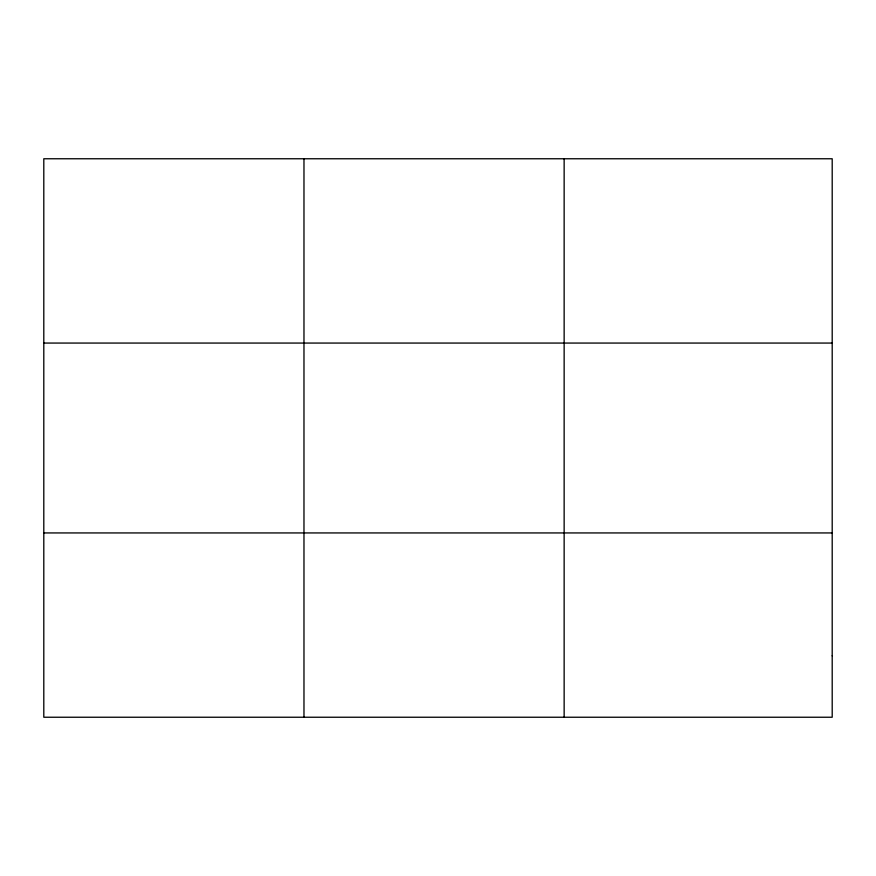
<?xml version="1.0" encoding="UTF-8"?>
<svg xmlns="http://www.w3.org/2000/svg" width="876" height="876" viewBox="0 0 876 876"><rect width="100%" height="100%" fill="white"/><g stroke="black" fill="none" stroke-linecap="round" stroke-linejoin="round"><path stroke-width="1.31" d="M303.972 158.764L303.972 717.236M564.144 158.764L564.144 717.236M43.8 343.063L832.2 343.063M43.8 532.937L832.2 532.937M832.2 655.806L832.2 717.236L43.8 717.236L43.8 158.764L832.2 158.764L832.2 655.806"/></g></svg>
